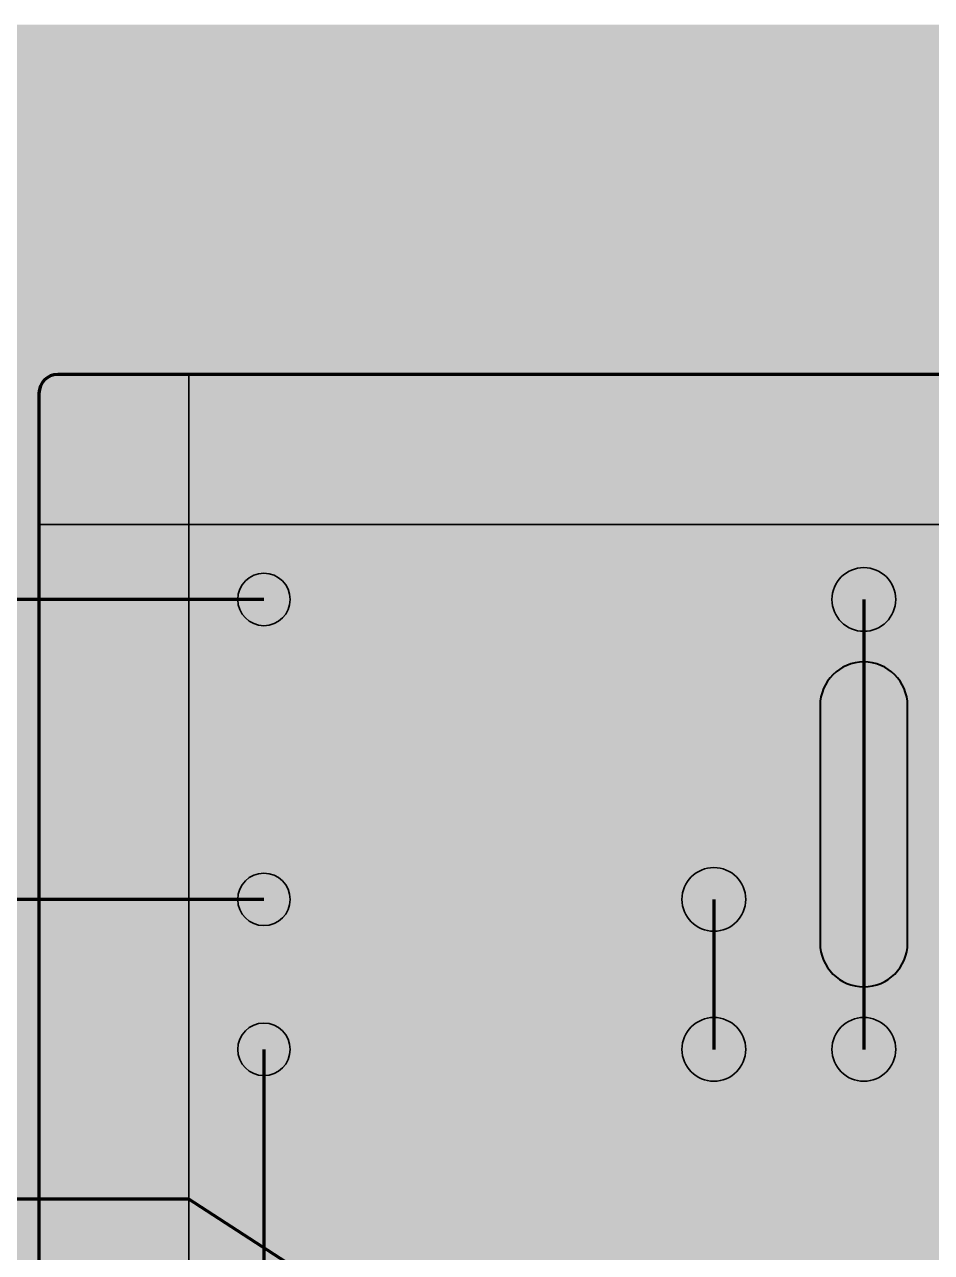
# Model space of a CAD drawing. Header units: millimetres. Extents: x 0 to 207, y 0 to 141.
# Drawn here: x 30.2 to 81.4, y 72.1 to 141.5 of the extents above; entities that cross this region are included whole.
import ezdxf

# ---------------------------------------------------------------- set-up
doc = ezdxf.new("R2010")
doc.units = ezdxf.units.MM
doc.layers.add('veroComponents', color=7, linetype='Continuous')
doc.layers.add('veroRoutes', color=7, linetype='Continuous')

msp = doc.modelspace()

# ---------------------------------------------------------------- hatches: boundary and pattern name
at = {"true_color": 0xffffff, "transparency": 33554687}
msp.add_hatch(color=7, dxfattribs=at).paths.add_polyline_path([(206.728, 141.464), (206.728, 0), (0, 0), (0, 141.464)], flags=0)
at = {"true_color": 0x0e2a64, "transparency": 33554687}
h = msp.add_hatch(color=158, dxfattribs=at)
edge = h.paths.add_edge_path(flags=0)
edge.add_spline(control_points=[(132.644, 120.65), (132.644, 120.65), (132.644, 38.1), (132.644, 38.1), (132.644, 37.516), (132.17, 37.042), (131.586, 37.042), (131.586, 37.042), (32.103, 37.042), (32.103, 37.042), (31.519, 37.042), (31.044, 37.516), (31.044, 38.1), (31.044, 38.1), (31.044, 120.65), (31.044, 120.65), (31.044, 121.234), (31.519, 121.708), (32.103, 121.708), (32.103, 121.708), (131.586, 121.708), (131.586, 121.708), (132.17, 121.708), (132.644, 121.234), (132.644, 120.65)], knot_values=[0, 0, 0, 0, 1, 1, 1, 2, 2, 2, 3, 3, 3, 4, 4, 4, 5, 5, 5, 6, 6, 6, 7, 7, 7, 8, 8, 8, 8], degree=3, periodic=1)
at = {"true_color": 0xd7dce2, "transparency": 33554687}
h = msp.add_hatch(color=254, dxfattribs=at)
edge = h.paths.add_edge_path(flags=0)
edge.add_spline(control_points=[(44.061, 116.967), (44.061, 116.967), (43.767, 116.967), (43.767, 116.967), (43.767, 116.967), (43.767, 118.844), (43.767, 118.844), (43.696, 118.776), (43.603, 118.709), (43.488, 118.641), (43.372, 118.573), (43.269, 118.523), (43.177, 118.489), (43.177, 118.489), (43.177, 118.774), (43.177, 118.774), (43.342, 118.851), (43.486, 118.945), (43.609, 119.055), (43.733, 119.165), (43.82, 119.272), (43.871, 119.376), (43.871, 119.376), (44.061, 119.376), (44.061, 119.376), (44.061, 119.376), (44.061, 116.967), (44.061, 116.967)], knot_values=[0, 0, 0, 0, 1, 1, 1, 2, 2, 2, 3, 3, 3, 4, 4, 4, 5, 5, 5, 6, 6, 6, 7, 7, 7, 8, 8, 8, 9, 9, 9, 9], degree=3, periodic=1)
h = msp.add_hatch(color=254, dxfattribs=at)
edge = h.paths.add_edge_path(flags=0)
edge.add_spline(control_points=[(52.966, 117.25), (52.966, 117.25), (52.966, 116.967), (52.966, 116.967), (52.966, 116.967), (51.381, 116.967), (51.381, 116.967), (51.378, 117.038), (51.39, 117.106), (51.415, 117.172), (51.455, 117.28), (51.52, 117.386), (51.609, 117.491), (51.698, 117.595), (51.826, 117.716), (51.994, 117.854), (52.255, 118.068), (52.431, 118.237), (52.523, 118.362), (52.614, 118.487), (52.66, 118.605), (52.66, 118.716), (52.66, 118.833), (52.619, 118.932), (52.535, 119.012), (52.452, 119.092), (52.343, 119.132), (52.209, 119.132), (52.067, 119.132), (51.953, 119.089), (51.868, 119.004), (51.783, 118.919), (51.74, 118.801), (51.739, 118.651), (51.739, 118.651), (51.436, 118.682), (51.436, 118.682), (51.457, 118.908), (51.535, 119.08), (51.67, 119.198), (51.806, 119.317), (51.987, 119.376), (52.215, 119.376), (52.445, 119.376), (52.628, 119.312), (52.762, 119.184), (52.896, 119.057), (52.963, 118.899), (52.963, 118.71), (52.963, 118.614), (52.943, 118.519), (52.904, 118.427), (52.865, 118.334), (52.8, 118.236), (52.709, 118.134), (52.617, 118.031), (52.466, 117.89), (52.254, 117.712), (52.078, 117.563), (51.964, 117.463), (51.914, 117.41), (51.864, 117.357), (51.822, 117.304), (51.79, 117.25), (51.79, 117.25), (52.966, 117.25), (52.966, 117.25)], knot_values=[0, 0, 0, 0, 1, 1, 1, 2, 2, 2, 3, 3, 3, 4, 4, 4, 5, 5, 5, 6, 6, 6, 7, 7, 7, 8, 8, 8, 9, 9, 9, 10, 10, 10, 11, 11, 11, 12, 12, 12, 13, 13, 13, 14, 14, 14, 15, 15, 15, 16, 16, 16, 17, 17, 17, 18, 18, 18, 19, 19, 19, 20, 20, 20, 21, 21, 21, 22, 22, 22, 22], degree=3, periodic=1)
h = msp.add_hatch(color=254, dxfattribs=at)
edge = h.paths.add_edge_path(flags=0)
edge.add_spline(control_points=[(59.887, 117.6), (59.887, 117.6), (60.181, 117.64), (60.181, 117.64), (60.215, 117.473), (60.272, 117.352), (60.354, 117.279), (60.435, 117.205), (60.534, 117.168), (60.651, 117.168), (60.789, 117.168), (60.906, 117.216), (61.002, 117.312), (61.097, 117.408), (61.145, 117.527), (61.145, 117.669), (61.145, 117.804), (61.101, 117.916), (61.012, 118.004), (60.924, 118.091), (60.812, 118.135), (60.675, 118.135), (60.62, 118.135), (60.55, 118.124), (60.467, 118.103), (60.467, 118.103), (60.5, 118.361), (60.5, 118.361), (60.52, 118.359), (60.536, 118.358), (60.548, 118.358), (60.673, 118.358), (60.786, 118.391), (60.886, 118.456), (60.987, 118.522), (61.037, 118.623), (61.037, 118.759), (61.037, 118.867), (61, 118.956), (60.927, 119.027), (60.854, 119.098), (60.76, 119.134), (60.644, 119.134), (60.53, 119.134), (60.434, 119.098), (60.358, 119.026), (60.281, 118.954), (60.232, 118.846), (60.211, 118.702), (60.211, 118.702), (59.916, 118.754), (59.916, 118.754), (59.952, 118.951), (60.034, 119.104), (60.161, 119.213), (60.289, 119.322), (60.448, 119.376), (60.638, 119.376), (60.769, 119.376), (60.889, 119.348), (60.999, 119.292), (61.11, 119.235), (61.194, 119.159), (61.252, 119.062), (61.311, 118.965), (61.34, 118.861), (61.34, 118.752), (61.34, 118.649), (61.312, 118.554), (61.256, 118.469), (61.201, 118.384), (61.118, 118.317), (61.009, 118.266), (61.151, 118.234), (61.261, 118.166), (61.34, 118.063), (61.418, 117.959), (61.458, 117.83), (61.458, 117.676), (61.458, 117.466), (61.381, 117.289), (61.228, 117.143), (61.076, 116.997), (60.883, 116.924), (60.649, 116.924), (60.439, 116.924), (60.264, 116.987), (60.125, 117.113), (59.986, 117.238), (59.906, 117.401), (59.887, 117.6)], knot_values=[0, 0, 0, 0, 1, 1, 1, 2, 2, 2, 3, 3, 3, 4, 4, 4, 5, 5, 5, 6, 6, 6, 7, 7, 7, 8, 8, 8, 9, 9, 9, 10, 10, 10, 11, 11, 11, 12, 12, 12, 13, 13, 13, 14, 14, 14, 15, 15, 15, 16, 16, 16, 17, 17, 17, 18, 18, 18, 19, 19, 19, 20, 20, 20, 21, 21, 21, 22, 22, 22, 23, 23, 23, 24, 24, 24, 25, 25, 25, 26, 26, 26, 27, 27, 27, 28, 28, 28, 29, 29, 29, 30, 30, 30, 30], degree=3, periodic=1)
h = msp.add_hatch(color=254, dxfattribs=at)
h.paths.add_polyline_path([(69.296, 116.967), (69.296, 117.541), (68.255, 117.541), (68.255, 117.811), (69.35, 119.366), (69.59, 119.366), (69.59, 117.811), (69.914, 117.811), (69.914, 117.541), (69.59, 117.541), (69.59, 116.967)], flags=0)
h.paths.add_polyline_path([(69.296, 117.811), (69.296, 118.893), (68.545, 117.811)], flags=0)
h = msp.add_hatch(color=254, dxfattribs=at)
edge = h.paths.add_edge_path(flags=0)
edge.add_spline(control_points=[(76.818, 117.595), (76.818, 117.595), (77.128, 117.622), (77.128, 117.622), (77.15, 117.471), (77.204, 117.358), (77.287, 117.282), (77.371, 117.206), (77.471, 117.168), (77.589, 117.168), (77.731, 117.168), (77.851, 117.222), (77.949, 117.329), (78.047, 117.436), (78.096, 117.577), (78.096, 117.754), (78.096, 117.922), (78.049, 118.055), (77.955, 118.152), (77.86, 118.249), (77.737, 118.297), (77.584, 118.297), (77.489, 118.297), (77.404, 118.276), (77.327, 118.233), (77.251, 118.19), (77.191, 118.134), (77.147, 118.065), (77.147, 118.065), (76.871, 118.101), (76.871, 118.101), (76.871, 118.101), (77.103, 119.333), (77.103, 119.333), (77.103, 119.333), (78.296, 119.333), (78.296, 119.333), (78.296, 119.333), (78.296, 119.052), (78.296, 119.052), (78.296, 119.052), (77.339, 119.052), (77.339, 119.052), (77.339, 119.052), (77.209, 118.407), (77.209, 118.407), (77.353, 118.507), (77.504, 118.558), (77.663, 118.558), (77.872, 118.558), (78.049, 118.485), (78.193, 118.34), (78.337, 118.195), (78.409, 118.008), (78.409, 117.78), (78.409, 117.563), (78.346, 117.376), (78.219, 117.217), (78.065, 117.023), (77.855, 116.926), (77.589, 116.926), (77.371, 116.926), (77.193, 116.987), (77.055, 117.109), (76.917, 117.232), (76.838, 117.394), (76.818, 117.595)], knot_values=[0, 0, 0, 0, 1, 1, 1, 2, 2, 2, 3, 3, 3, 4, 4, 4, 5, 5, 5, 6, 6, 6, 7, 7, 7, 8, 8, 8, 9, 9, 9, 10, 10, 10, 11, 11, 11, 12, 12, 12, 13, 13, 13, 14, 14, 14, 15, 15, 15, 16, 16, 16, 17, 17, 17, 18, 18, 18, 19, 19, 19, 20, 20, 20, 21, 21, 21, 22, 22, 22, 22], degree=3, periodic=1)
h = msp.add_hatch(color=254, dxfattribs=at)
h.paths.add_polyline_path([(34.155, 109.008), (35.076, 111.407), (35.419, 111.407), (36.4, 109.008), (36.039, 109.008), (35.759, 109.735), (34.756, 109.735), (34.492, 109.008)], flags=0)
edge = h.paths.add_edge_path(flags=0)
edge.add_spline(control_points=[(34.847, 109.993), (34.847, 109.993), (35.661, 109.993), (35.661, 109.993), (35.661, 109.993), (35.41, 110.658), (35.41, 110.658), (35.334, 110.86), (35.277, 111.025), (35.24, 111.155), (35.21, 111.001), (35.167, 110.849), (35.111, 110.697), (35.111, 110.697), (34.847, 109.993), (34.847, 109.993)], knot_values=[0, 0, 0, 0, 1, 1, 1, 2, 2, 2, 3, 3, 3, 4, 4, 4, 5, 5, 5, 5], degree=3, periodic=1)
at = {"true_color": 0x767c82, "transparency": 33554687}
h = msp.add_hatch(color=8, dxfattribs=at)
edge = h.paths.add_edge_path(flags=0)
edge.add_spline(control_points=[(130.881, 109.008), (130.881, 107.645), (129.774, 106.539), (128.411, 106.539), (128.411, 106.539), (43.744, 106.539), (43.744, 106.539), (42.382, 106.539), (41.275, 107.645), (41.275, 109.008), (41.275, 110.371), (42.382, 111.478), (43.744, 111.478), (43.744, 111.478), (128.411, 111.478), (128.411, 111.478), (129.774, 111.478), (130.881, 110.371), (130.881, 109.008)], knot_values=[0, 0, 0, 0, 1, 1, 1, 2, 2, 2, 3, 3, 3, 4, 4, 4, 5, 5, 5, 6, 6, 6, 6], degree=3, periodic=1)
at = {"true_color": 0xff5b61, "transparency": 33554490}
h = msp.add_hatch(color=11, dxfattribs=at)
edge = h.paths.add_edge_path(flags=0)
edge.add_spline(control_points=[(80.081, 109.008), (80.081, 107.645), (78.974, 106.539), (77.611, 106.539), (77.611, 106.539), (43.744, 106.539), (43.744, 106.539), (42.382, 106.539), (41.275, 107.645), (41.275, 109.008), (41.275, 110.371), (42.382, 111.478), (43.744, 111.478), (43.744, 111.478), (77.611, 111.478), (77.611, 111.478), (78.974, 111.478), (80.081, 110.371), (80.081, 109.008)], knot_values=[0, 0, 0, 0, 1, 1, 1, 2, 2, 2, 3, 3, 3, 4, 4, 4, 5, 5, 5, 6, 6, 6, 6], degree=3, periodic=1)
at = {"true_color": 0xff5b61, "transparency": 33554687}
h = msp.add_hatch(color=11, dxfattribs=at)
edge = h.paths.add_edge_path(flags=0)
edge.add_spline(control_points=[(43.744, 110.49), (44.562, 110.49), (45.226, 109.826), (45.226, 109.008), (45.226, 108.191), (44.562, 107.527), (43.744, 107.527), (42.927, 107.527), (42.263, 108.191), (42.263, 109.008), (42.263, 109.826), (42.927, 110.49), (43.744, 110.49)], knot_values=[0, 0, 0, 0, 1, 1, 1, 2, 2, 2, 3, 3, 3, 4, 4, 4, 4], degree=3, periodic=1)
at = {"true_color": 0xf1f3f5, "transparency": 33554674}
h = msp.add_hatch(color=7, dxfattribs=at)
edge = h.paths.add_edge_path(flags=0)
edge.add_spline(control_points=[(43.744, 110.137), (44.367, 110.137), (44.873, 109.631), (44.873, 109.008), (44.873, 108.385), (44.367, 107.879), (43.744, 107.879), (43.121, 107.879), (42.616, 108.385), (42.616, 109.008), (42.616, 109.631), (43.121, 110.137), (43.744, 110.137)], knot_values=[0, 0, 0, 0, 1, 1, 1, 2, 2, 2, 3, 3, 3, 4, 4, 4, 4], degree=3, periodic=1)
h = msp.add_hatch(color=7, dxfattribs=at)
edge = h.paths.add_edge_path(flags=0)
edge.add_spline(control_points=[(52.211, 110.137), (52.834, 110.137), (53.34, 109.631), (53.34, 109.008), (53.34, 108.385), (52.834, 107.879), (52.211, 107.879), (51.588, 107.879), (51.082, 108.385), (51.082, 109.008), (51.082, 109.631), (51.588, 110.137), (52.211, 110.137)], knot_values=[0, 0, 0, 0, 1, 1, 1, 2, 2, 2, 3, 3, 3, 4, 4, 4, 4], degree=3, periodic=1)
h = msp.add_hatch(color=7, dxfattribs=at)
edge = h.paths.add_edge_path(flags=0)
edge.add_spline(control_points=[(60.678, 110.137), (61.301, 110.137), (61.807, 109.631), (61.807, 109.008), (61.807, 108.385), (61.301, 107.879), (60.678, 107.879), (60.055, 107.879), (59.549, 108.385), (59.549, 109.008), (59.549, 109.631), (60.055, 110.137), (60.678, 110.137)], knot_values=[0, 0, 0, 0, 1, 1, 1, 2, 2, 2, 3, 3, 3, 4, 4, 4, 4], degree=3, periodic=1)
h = msp.add_hatch(color=7, dxfattribs=at)
edge = h.paths.add_edge_path(flags=0)
edge.add_spline(control_points=[(69.144, 110.137), (69.767, 110.137), (70.273, 109.631), (70.273, 109.008), (70.273, 108.385), (69.767, 107.879), (69.144, 107.879), (68.521, 107.879), (68.016, 108.385), (68.016, 109.008), (68.016, 109.631), (68.521, 110.137), (69.144, 110.137)], knot_values=[0, 0, 0, 0, 1, 1, 1, 2, 2, 2, 3, 3, 3, 4, 4, 4, 4], degree=3, periodic=1)
h = msp.add_hatch(color=7, dxfattribs=at)
edge = h.paths.add_edge_path(flags=0)
edge.add_spline(control_points=[(77.611, 110.137), (78.234, 110.137), (78.74, 109.631), (78.74, 109.008), (78.74, 108.385), (78.234, 107.879), (77.611, 107.879), (76.988, 107.879), (76.482, 108.385), (76.482, 109.008), (76.482, 109.631), (76.988, 110.137), (77.611, 110.137)], knot_values=[0, 0, 0, 0, 1, 1, 1, 2, 2, 2, 3, 3, 3, 4, 4, 4, 4], degree=3, periodic=1)
at = {"true_color": 0xd7dce2, "transparency": 33554687}
h = msp.add_hatch(color=254, dxfattribs=at)
edge = h.paths.add_edge_path(flags=0)
edge.add_spline(control_points=[(34.406, 100.542), (34.406, 100.542), (34.406, 102.941), (34.406, 102.941), (34.406, 102.941), (35.306, 102.941), (35.306, 102.941), (35.489, 102.941), (35.636, 102.916), (35.747, 102.868), (35.857, 102.819), (35.944, 102.745), (36.007, 102.644), (36.07, 102.543), (36.101, 102.437), (36.101, 102.327), (36.101, 102.224), (36.073, 102.128), (36.017, 102.037), (35.962, 101.947), (35.878, 101.874), (35.765, 101.818), (35.911, 101.776), (36.022, 101.703), (36.1, 101.6), (36.178, 101.498), (36.217, 101.377), (36.217, 101.237), (36.217, 101.125), (36.193, 101.02), (36.146, 100.924), (36.098, 100.827), (36.04, 100.753), (35.97, 100.7), (35.9, 100.648), (35.813, 100.608), (35.707, 100.582), (35.602, 100.555), (35.473, 100.542), (35.32, 100.542), (35.32, 100.542), (34.406, 100.542), (34.406, 100.542)], knot_values=[0, 0, 0, 0, 1, 1, 1, 2, 2, 2, 3, 3, 3, 4, 4, 4, 5, 5, 5, 6, 6, 6, 7, 7, 7, 8, 8, 8, 9, 9, 9, 10, 10, 10, 11, 11, 11, 12, 12, 12, 13, 13, 13, 14, 14, 14, 14], degree=3, periodic=1)
edge = h.paths.add_edge_path(flags=0)
edge.add_spline(control_points=[(34.723, 100.825), (34.723, 100.825), (35.32, 100.825), (35.32, 100.825), (35.423, 100.825), (35.495, 100.829), (35.536, 100.836), (35.609, 100.849), (35.671, 100.871), (35.72, 100.902), (35.769, 100.932), (35.809, 100.977), (35.841, 101.035), (35.872, 101.093), (35.888, 101.161), (35.888, 101.237), (35.888, 101.327), (35.865, 101.404), (35.819, 101.47), (35.774, 101.536), (35.71, 101.583), (35.629, 101.609), (35.548, 101.636), (35.431, 101.65), (35.278, 101.65), (35.278, 101.65), (34.723, 101.65), (34.723, 101.65), (34.723, 101.65), (34.723, 100.825), (34.723, 100.825)], knot_values=[0, 0, 0, 0, 1, 1, 1, 2, 2, 2, 3, 3, 3, 4, 4, 4, 5, 5, 5, 6, 6, 6, 7, 7, 7, 8, 8, 8, 9, 9, 9, 10, 10, 10, 10], degree=3, periodic=1)
edge = h.paths.add_edge_path(flags=0)
edge.add_spline(control_points=[(34.723, 101.933), (34.723, 101.933), (35.242, 101.933), (35.242, 101.933), (35.383, 101.933), (35.483, 101.942), (35.545, 101.96), (35.625, 101.984), (35.686, 102.024), (35.727, 102.08), (35.768, 102.136), (35.788, 102.205), (35.788, 102.289), (35.788, 102.369), (35.769, 102.439), (35.731, 102.5), (35.693, 102.56), (35.638, 102.602), (35.567, 102.624), (35.497, 102.646), (35.375, 102.658), (35.203, 102.658), (35.203, 102.658), (34.723, 102.658), (34.723, 102.658), (34.723, 102.658), (34.723, 101.933), (34.723, 101.933)], knot_values=[0, 0, 0, 0, 1, 1, 1, 2, 2, 2, 3, 3, 3, 4, 4, 4, 5, 5, 5, 6, 6, 6, 7, 7, 7, 8, 8, 8, 9, 9, 9, 9], degree=3, periodic=1)
at = {"true_color": 0x767c82, "transparency": 33554687}
h = msp.add_hatch(color=8, dxfattribs=at)
edge = h.paths.add_edge_path(flags=0)
edge.add_spline(control_points=[(130.881, 100.542), (130.881, 99.179), (129.774, 98.072), (128.411, 98.072), (128.411, 98.072), (43.744, 98.072), (43.744, 98.072), (42.382, 98.072), (41.275, 99.179), (41.275, 100.542), (41.275, 101.905), (42.382, 103.011), (43.744, 103.011), (43.744, 103.011), (128.411, 103.011), (128.411, 103.011), (129.774, 103.011), (130.881, 101.905), (130.881, 100.542)], knot_values=[0, 0, 0, 0, 1, 1, 1, 2, 2, 2, 3, 3, 3, 4, 4, 4, 5, 5, 5, 6, 6, 6, 6], degree=3, periodic=1)
at = {"true_color": 0xd1d4d7, "transparency": 33554490}
h = msp.add_hatch(color=254, dxfattribs=at)
edge = h.paths.add_edge_path(flags=0)
edge.add_spline(control_points=[(130.881, 100.542), (130.881, 99.179), (129.774, 98.072), (128.411, 98.072), (128.411, 98.072), (43.744, 98.072), (43.744, 98.072), (42.382, 98.072), (41.275, 99.179), (41.275, 100.542), (41.275, 101.905), (42.382, 103.011), (43.744, 103.011), (43.744, 103.011), (128.411, 103.011), (128.411, 103.011), (129.774, 103.011), (130.881, 101.905), (130.881, 100.542)], knot_values=[0, 0, 0, 0, 1, 1, 1, 2, 2, 2, 3, 3, 3, 4, 4, 4, 5, 5, 5, 6, 6, 6, 6], degree=3, periodic=1)
at = {"true_color": 0xf1f3f5, "transparency": 33554674}
h = msp.add_hatch(color=7, dxfattribs=at)
edge = h.paths.add_edge_path(flags=0)
edge.add_spline(control_points=[(43.744, 101.671), (44.367, 101.671), (44.873, 101.165), (44.873, 100.542), (44.873, 99.919), (44.367, 99.413), (43.744, 99.413), (43.121, 99.413), (42.616, 99.919), (42.616, 100.542), (42.616, 101.165), (43.121, 101.671), (43.744, 101.671)], knot_values=[0, 0, 0, 0, 1, 1, 1, 2, 2, 2, 3, 3, 3, 4, 4, 4, 4], degree=3, periodic=1)
h = msp.add_hatch(color=7, dxfattribs=at)
edge = h.paths.add_edge_path(flags=0)
edge.add_spline(control_points=[(52.211, 101.671), (52.834, 101.671), (53.34, 101.165), (53.34, 100.542), (53.34, 99.919), (52.834, 99.413), (52.211, 99.413), (51.588, 99.413), (51.082, 99.919), (51.082, 100.542), (51.082, 101.165), (51.588, 101.671), (52.211, 101.671)], knot_values=[0, 0, 0, 0, 1, 1, 1, 2, 2, 2, 3, 3, 3, 4, 4, 4, 4], degree=3, periodic=1)
h = msp.add_hatch(color=7, dxfattribs=at)
edge = h.paths.add_edge_path(flags=0)
edge.add_spline(control_points=[(60.678, 101.671), (61.301, 101.671), (61.807, 101.165), (61.807, 100.542), (61.807, 99.919), (61.301, 99.413), (60.678, 99.413), (60.055, 99.413), (59.549, 99.919), (59.549, 100.542), (59.549, 101.165), (60.055, 101.671), (60.678, 101.671)], knot_values=[0, 0, 0, 0, 1, 1, 1, 2, 2, 2, 3, 3, 3, 4, 4, 4, 4], degree=3, periodic=1)
h = msp.add_hatch(color=7, dxfattribs=at)
edge = h.paths.add_edge_path(flags=0)
edge.add_spline(control_points=[(69.144, 101.671), (69.767, 101.671), (70.273, 101.165), (70.273, 100.542), (70.273, 99.919), (69.767, 99.413), (69.144, 99.413), (68.521, 99.413), (68.016, 99.919), (68.016, 100.542), (68.016, 101.165), (68.521, 101.671), (69.144, 101.671)], knot_values=[0, 0, 0, 0, 1, 1, 1, 2, 2, 2, 3, 3, 3, 4, 4, 4, 4], degree=3, periodic=1)
h = msp.add_hatch(color=7, dxfattribs=at)
edge = h.paths.add_edge_path(flags=0)
edge.add_spline(control_points=[(77.611, 101.671), (78.234, 101.671), (78.74, 101.165), (78.74, 100.542), (78.74, 99.919), (78.234, 99.413), (77.611, 99.413), (76.988, 99.413), (76.482, 99.919), (76.482, 100.542), (76.482, 101.165), (76.988, 101.671), (77.611, 101.671)], knot_values=[0, 0, 0, 0, 1, 1, 1, 2, 2, 2, 3, 3, 3, 4, 4, 4, 4], degree=3, periodic=1)
at = {"true_color": 0xd7dce2, "transparency": 33554687}
h = msp.add_hatch(color=254, dxfattribs=at)
edge = h.paths.add_edge_path(flags=0)
edge.add_spline(control_points=[(36.038, 92.916), (36.038, 92.916), (36.355, 92.836), (36.355, 92.836), (36.289, 92.575), (36.169, 92.376), (35.996, 92.239), (35.823, 92.103), (35.612, 92.034), (35.362, 92.034), (35.103, 92.034), (34.893, 92.087), (34.731, 92.192), (34.569, 92.297), (34.446, 92.45), (34.361, 92.649), (34.277, 92.849), (34.235, 93.063), (34.235, 93.292), (34.235, 93.542), (34.282, 93.76), (34.378, 93.946), (34.473, 94.132), (34.609, 94.274), (34.785, 94.37), (34.961, 94.467), (35.155, 94.515), (35.367, 94.515), (35.607, 94.515), (35.809, 94.454), (35.972, 94.332), (36.136, 94.209), (36.25, 94.038), (36.314, 93.816), (36.314, 93.816), (36.002, 93.743), (36.002, 93.743), (35.946, 93.917), (35.866, 94.044), (35.76, 94.124), (35.654, 94.203), (35.521, 94.243), (35.36, 94.243), (35.176, 94.243), (35.022, 94.199), (34.898, 94.111), (34.774, 94.022), (34.687, 93.904), (34.637, 93.755), (34.587, 93.606), (34.562, 93.452), (34.562, 93.294), (34.562, 93.09), (34.592, 92.912), (34.651, 92.76), (34.71, 92.608), (34.803, 92.494), (34.928, 92.419), (35.054, 92.343), (35.19, 92.306), (35.336, 92.306), (35.514, 92.306), (35.664, 92.357), (35.788, 92.46), (35.911, 92.562), (35.994, 92.714), (36.038, 92.916)], knot_values=[0, 0, 0, 0, 1, 1, 1, 2, 2, 2, 3, 3, 3, 4, 4, 4, 5, 5, 5, 6, 6, 6, 7, 7, 7, 8, 8, 8, 9, 9, 9, 10, 10, 10, 11, 11, 11, 12, 12, 12, 13, 13, 13, 14, 14, 14, 15, 15, 15, 16, 16, 16, 17, 17, 17, 18, 18, 18, 19, 19, 19, 20, 20, 20, 21, 21, 21, 22, 22, 22, 22], degree=3, periodic=1)
at = {"true_color": 0x767c82, "transparency": 33554687}
h = msp.add_hatch(color=8, dxfattribs=at)
edge = h.paths.add_edge_path(flags=0)
edge.add_spline(control_points=[(130.881, 92.075), (130.881, 90.712), (129.774, 89.606), (128.411, 89.606), (128.411, 89.606), (43.744, 89.606), (43.744, 89.606), (42.382, 89.606), (41.275, 90.712), (41.275, 92.075), (41.275, 93.438), (42.382, 94.544), (43.744, 94.544), (43.744, 94.544), (128.411, 94.544), (128.411, 94.544), (129.774, 94.544), (130.881, 93.438), (130.881, 92.075)], knot_values=[0, 0, 0, 0, 1, 1, 1, 2, 2, 2, 3, 3, 3, 4, 4, 4, 5, 5, 5, 6, 6, 6, 6], degree=3, periodic=1)
at = {"true_color": 0x9826bb, "transparency": 33554490}
h = msp.add_hatch(color=202, dxfattribs=at)
edge = h.paths.add_edge_path(flags=0)
edge.add_spline(control_points=[(130.881, 92.075), (130.881, 90.712), (129.774, 89.606), (128.411, 89.606), (128.411, 89.606), (43.744, 89.606), (43.744, 89.606), (42.382, 89.606), (41.275, 90.712), (41.275, 92.075), (41.275, 93.438), (42.382, 94.544), (43.744, 94.544), (43.744, 94.544), (128.411, 94.544), (128.411, 94.544), (129.774, 94.544), (130.881, 93.438), (130.881, 92.075)], knot_values=[0, 0, 0, 0, 1, 1, 1, 2, 2, 2, 3, 3, 3, 4, 4, 4, 5, 5, 5, 6, 6, 6, 6], degree=3, periodic=1)
at = {"true_color": 0x9826bb, "transparency": 33554687}
h = msp.add_hatch(color=202, dxfattribs=at)
edge = h.paths.add_edge_path(flags=0)
edge.add_spline(control_points=[(43.744, 93.557), (44.562, 93.557), (45.226, 92.893), (45.226, 92.075), (45.226, 91.257), (44.562, 90.593), (43.744, 90.593), (42.927, 90.593), (42.263, 91.257), (42.263, 92.075), (42.263, 92.893), (42.927, 93.557), (43.744, 93.557)], knot_values=[0, 0, 0, 0, 1, 1, 1, 2, 2, 2, 3, 3, 3, 4, 4, 4, 4], degree=3, periodic=1)
at = {"true_color": 0xf1f3f5, "transparency": 33554674}
h = msp.add_hatch(color=7, dxfattribs=at)
edge = h.paths.add_edge_path(flags=0)
edge.add_spline(control_points=[(43.744, 93.204), (44.367, 93.204), (44.873, 92.698), (44.873, 92.075), (44.873, 91.452), (44.367, 90.946), (43.744, 90.946), (43.121, 90.946), (42.616, 91.452), (42.616, 92.075), (42.616, 92.698), (43.121, 93.204), (43.744, 93.204)], knot_values=[0, 0, 0, 0, 1, 1, 1, 2, 2, 2, 3, 3, 3, 4, 4, 4, 4], degree=3, periodic=1)
h = msp.add_hatch(color=7, dxfattribs=at)
edge = h.paths.add_edge_path(flags=0)
edge.add_spline(control_points=[(52.211, 93.204), (52.834, 93.204), (53.34, 92.698), (53.34, 92.075), (53.34, 91.452), (52.834, 90.946), (52.211, 90.946), (51.588, 90.946), (51.082, 91.452), (51.082, 92.075), (51.082, 92.698), (51.588, 93.204), (52.211, 93.204)], knot_values=[0, 0, 0, 0, 1, 1, 1, 2, 2, 2, 3, 3, 3, 4, 4, 4, 4], degree=3, periodic=1)
h = msp.add_hatch(color=7, dxfattribs=at)
edge = h.paths.add_edge_path(flags=0)
edge.add_spline(control_points=[(60.678, 93.204), (61.301, 93.204), (61.807, 92.698), (61.807, 92.075), (61.807, 91.452), (61.301, 90.946), (60.678, 90.946), (60.055, 90.946), (59.549, 91.452), (59.549, 92.075), (59.549, 92.698), (60.055, 93.204), (60.678, 93.204)], knot_values=[0, 0, 0, 0, 1, 1, 1, 2, 2, 2, 3, 3, 3, 4, 4, 4, 4], degree=3, periodic=1)
h = msp.add_hatch(color=7, dxfattribs=at)
edge = h.paths.add_edge_path(flags=0)
edge.add_spline(control_points=[(69.144, 93.204), (69.767, 93.204), (70.273, 92.698), (70.273, 92.075), (70.273, 91.452), (69.767, 90.946), (69.144, 90.946), (68.521, 90.946), (68.016, 91.452), (68.016, 92.075), (68.016, 92.698), (68.521, 93.204), (69.144, 93.204)], knot_values=[0, 0, 0, 0, 1, 1, 1, 2, 2, 2, 3, 3, 3, 4, 4, 4, 4], degree=3, periodic=1)
h = msp.add_hatch(color=7, dxfattribs=at)
edge = h.paths.add_edge_path(flags=0)
edge.add_spline(control_points=[(77.611, 93.204), (78.234, 93.204), (78.74, 92.698), (78.74, 92.075), (78.74, 91.452), (78.234, 90.946), (77.611, 90.946), (76.988, 90.946), (76.482, 91.452), (76.482, 92.075), (76.482, 92.698), (76.988, 93.204), (77.611, 93.204)], knot_values=[0, 0, 0, 0, 1, 1, 1, 2, 2, 2, 3, 3, 3, 4, 4, 4, 4], degree=3, periodic=1)
at = {"true_color": 0xd7dce2, "transparency": 33554687}
h = msp.add_hatch(color=254, dxfattribs=at)
edge = h.paths.add_edge_path(flags=0)
edge.add_spline(control_points=[(34.326, 83.608), (34.326, 83.608), (34.326, 86.007), (34.326, 86.007), (34.326, 86.007), (35.153, 86.007), (35.153, 86.007), (35.339, 86.007), (35.482, 85.996), (35.58, 85.973), (35.717, 85.941), (35.834, 85.884), (35.932, 85.801), (36.058, 85.694), (36.153, 85.558), (36.215, 85.391), (36.278, 85.225), (36.31, 85.035), (36.31, 84.821), (36.31, 84.639), (36.288, 84.477), (36.246, 84.337), (36.203, 84.196), (36.149, 84.079), (36.082, 83.987), (36.016, 83.895), (35.943, 83.822), (35.864, 83.77), (35.785, 83.717), (35.689, 83.677), (35.577, 83.649), (35.465, 83.622), (35.337, 83.608), (35.192, 83.608), (35.192, 83.608), (34.326, 83.608), (34.326, 83.608)], knot_values=[0, 0, 0, 0, 1, 1, 1, 2, 2, 2, 3, 3, 3, 4, 4, 4, 5, 5, 5, 6, 6, 6, 7, 7, 7, 8, 8, 8, 9, 9, 9, 10, 10, 10, 11, 11, 11, 12, 12, 12, 12], degree=3, periodic=1)
edge = h.paths.add_edge_path(flags=0)
edge.add_spline(control_points=[(34.644, 83.891), (34.644, 83.891), (35.156, 83.891), (35.156, 83.891), (35.314, 83.891), (35.438, 83.906), (35.528, 83.936), (35.618, 83.965), (35.69, 84.007), (35.743, 84.06), (35.819, 84.135), (35.877, 84.236), (35.919, 84.364), (35.961, 84.491), (35.982, 84.645), (35.982, 84.826), (35.982, 85.077), (35.941, 85.27), (35.859, 85.404), (35.776, 85.539), (35.676, 85.629), (35.558, 85.675), (35.473, 85.708), (35.336, 85.724), (35.148, 85.724), (35.148, 85.724), (34.644, 85.724), (34.644, 85.724), (34.644, 85.724), (34.644, 83.891), (34.644, 83.891)], knot_values=[0, 0, 0, 0, 1, 1, 1, 2, 2, 2, 3, 3, 3, 4, 4, 4, 5, 5, 5, 6, 6, 6, 7, 7, 7, 8, 8, 8, 9, 9, 9, 10, 10, 10, 10], degree=3, periodic=1)
at = {"true_color": 0x767c82, "transparency": 33554687}
h = msp.add_hatch(color=8, dxfattribs=at)
edge = h.paths.add_edge_path(flags=0)
edge.add_spline(control_points=[(130.881, 83.608), (130.881, 82.245), (129.774, 81.139), (128.411, 81.139), (128.411, 81.139), (43.744, 81.139), (43.744, 81.139), (42.382, 81.139), (41.275, 82.245), (41.275, 83.608), (41.275, 84.971), (42.382, 86.078), (43.744, 86.078), (43.744, 86.078), (128.411, 86.078), (128.411, 86.078), (129.774, 86.078), (130.881, 84.971), (130.881, 83.608)], knot_values=[0, 0, 0, 0, 1, 1, 1, 2, 2, 2, 3, 3, 3, 4, 4, 4, 5, 5, 5, 6, 6, 6, 6], degree=3, periodic=1)
at = {"true_color": 0x58c79e, "transparency": 33554490}
h = msp.add_hatch(color=113, dxfattribs=at)
edge = h.paths.add_edge_path(flags=0)
edge.add_spline(control_points=[(130.881, 83.608), (130.881, 82.245), (129.774, 81.139), (128.411, 81.139), (128.411, 81.139), (43.744, 81.139), (43.744, 81.139), (42.382, 81.139), (41.275, 82.245), (41.275, 83.608), (41.275, 84.971), (42.382, 86.078), (43.744, 86.078), (43.744, 86.078), (128.411, 86.078), (128.411, 86.078), (129.774, 86.078), (130.881, 84.971), (130.881, 83.608)], knot_values=[0, 0, 0, 0, 1, 1, 1, 2, 2, 2, 3, 3, 3, 4, 4, 4, 5, 5, 5, 6, 6, 6, 6], degree=3, periodic=1)
at = {"true_color": 0xf1f3f5, "transparency": 33554674}
h = msp.add_hatch(color=7, dxfattribs=at)
edge = h.paths.add_edge_path(flags=0)
edge.add_spline(control_points=[(43.744, 84.737), (44.367, 84.737), (44.873, 84.231), (44.873, 83.608), (44.873, 82.985), (44.367, 82.479), (43.744, 82.479), (43.121, 82.479), (42.616, 82.985), (42.616, 83.608), (42.616, 84.231), (43.121, 84.737), (43.744, 84.737)], knot_values=[0, 0, 0, 0, 1, 1, 1, 2, 2, 2, 3, 3, 3, 4, 4, 4, 4], degree=3, periodic=1)
h = msp.add_hatch(color=7, dxfattribs=at)
edge = h.paths.add_edge_path(flags=0)
edge.add_spline(control_points=[(52.211, 84.737), (52.834, 84.737), (53.34, 84.231), (53.34, 83.608), (53.34, 82.985), (52.834, 82.479), (52.211, 82.479), (51.588, 82.479), (51.082, 82.985), (51.082, 83.608), (51.082, 84.231), (51.588, 84.737), (52.211, 84.737)], knot_values=[0, 0, 0, 0, 1, 1, 1, 2, 2, 2, 3, 3, 3, 4, 4, 4, 4], degree=3, periodic=1)
h = msp.add_hatch(color=7, dxfattribs=at)
edge = h.paths.add_edge_path(flags=0)
edge.add_spline(control_points=[(60.678, 84.737), (61.301, 84.737), (61.807, 84.231), (61.807, 83.608), (61.807, 82.985), (61.301, 82.479), (60.678, 82.479), (60.055, 82.479), (59.549, 82.985), (59.549, 83.608), (59.549, 84.231), (60.055, 84.737), (60.678, 84.737)], knot_values=[0, 0, 0, 0, 1, 1, 1, 2, 2, 2, 3, 3, 3, 4, 4, 4, 4], degree=3, periodic=1)
h = msp.add_hatch(color=7, dxfattribs=at)
edge = h.paths.add_edge_path(flags=0)
edge.add_spline(control_points=[(69.144, 84.737), (69.767, 84.737), (70.273, 84.231), (70.273, 83.608), (70.273, 82.985), (69.767, 82.479), (69.144, 82.479), (68.521, 82.479), (68.016, 82.985), (68.016, 83.608), (68.016, 84.231), (68.521, 84.737), (69.144, 84.737)], knot_values=[0, 0, 0, 0, 1, 1, 1, 2, 2, 2, 3, 3, 3, 4, 4, 4, 4], degree=3, periodic=1)
h = msp.add_hatch(color=7, dxfattribs=at)
edge = h.paths.add_edge_path(flags=0)
edge.add_spline(control_points=[(77.611, 84.737), (78.234, 84.737), (78.74, 84.231), (78.74, 83.608), (78.74, 82.985), (78.234, 82.479), (77.611, 82.479), (76.988, 82.479), (76.482, 82.985), (76.482, 83.608), (76.482, 84.231), (76.988, 84.737), (77.611, 84.737)], knot_values=[0, 0, 0, 0, 1, 1, 1, 2, 2, 2, 3, 3, 3, 4, 4, 4, 4], degree=3, periodic=1)
at = {"true_color": 0xd7dce2, "transparency": 33554687}
msp.add_hatch(color=254, dxfattribs=at).paths.add_polyline_path([(34.425, 75.142), (34.425, 77.541), (36.16, 77.541), (36.16, 77.258), (34.743, 77.258), (34.743, 76.523), (36.07, 76.523), (36.07, 76.241), (34.743, 76.241), (34.743, 75.425), (36.215, 75.425), (36.215, 75.142)], flags=0)
at = {"true_color": 0x767c82, "transparency": 33554687}
h = msp.add_hatch(color=8, dxfattribs=at)
edge = h.paths.add_edge_path(flags=0)
edge.add_spline(control_points=[(130.881, 75.142), (130.881, 73.779), (129.774, 72.672), (128.411, 72.672), (128.411, 72.672), (43.744, 72.672), (43.744, 72.672), (42.382, 72.672), (41.275, 73.779), (41.275, 75.142), (41.275, 76.505), (42.382, 77.611), (43.744, 77.611), (43.744, 77.611), (128.411, 77.611), (128.411, 77.611), (129.774, 77.611), (130.881, 76.505), (130.881, 75.142)], knot_values=[0, 0, 0, 0, 1, 1, 1, 2, 2, 2, 3, 3, 3, 4, 4, 4, 5, 5, 5, 6, 6, 6, 6], degree=3, periodic=1)
at = {"true_color": 0x58c79e, "transparency": 33554490}
h = msp.add_hatch(color=113, dxfattribs=at)
edge = h.paths.add_edge_path(flags=0)
edge.add_spline(control_points=[(130.881, 75.142), (130.881, 73.779), (129.774, 72.672), (128.411, 72.672), (128.411, 72.672), (43.744, 72.672), (43.744, 72.672), (42.382, 72.672), (41.275, 73.779), (41.275, 75.142), (41.275, 76.505), (42.382, 77.611), (43.744, 77.611), (43.744, 77.611), (128.411, 77.611), (128.411, 77.611), (129.774, 77.611), (130.881, 76.505), (130.881, 75.142)], knot_values=[0, 0, 0, 0, 1, 1, 1, 2, 2, 2, 3, 3, 3, 4, 4, 4, 5, 5, 5, 6, 6, 6, 6], degree=3, periodic=1)
at = {"true_color": 0xf1f3f5, "transparency": 33554674}
h = msp.add_hatch(color=7, dxfattribs=at)
edge = h.paths.add_edge_path(flags=0)
edge.add_spline(control_points=[(43.744, 76.271), (44.367, 76.271), (44.873, 75.765), (44.873, 75.142), (44.873, 74.519), (44.367, 74.013), (43.744, 74.013), (43.121, 74.013), (42.616, 74.519), (42.616, 75.142), (42.616, 75.765), (43.121, 76.271), (43.744, 76.271)], knot_values=[0, 0, 0, 0, 1, 1, 1, 2, 2, 2, 3, 3, 3, 4, 4, 4, 4], degree=3, periodic=1)
h = msp.add_hatch(color=7, dxfattribs=at)
edge = h.paths.add_edge_path(flags=0)
edge.add_spline(control_points=[(52.211, 76.271), (52.834, 76.271), (53.34, 75.765), (53.34, 75.142), (53.34, 74.519), (52.834, 74.013), (52.211, 74.013), (51.588, 74.013), (51.082, 74.519), (51.082, 75.142), (51.082, 75.765), (51.588, 76.271), (52.211, 76.271)], knot_values=[0, 0, 0, 0, 1, 1, 1, 2, 2, 2, 3, 3, 3, 4, 4, 4, 4], degree=3, periodic=1)
h = msp.add_hatch(color=7, dxfattribs=at)
edge = h.paths.add_edge_path(flags=0)
edge.add_spline(control_points=[(60.678, 76.271), (61.301, 76.271), (61.807, 75.765), (61.807, 75.142), (61.807, 74.519), (61.301, 74.013), (60.678, 74.013), (60.055, 74.013), (59.549, 74.519), (59.549, 75.142), (59.549, 75.765), (60.055, 76.271), (60.678, 76.271)], knot_values=[0, 0, 0, 0, 1, 1, 1, 2, 2, 2, 3, 3, 3, 4, 4, 4, 4], degree=3, periodic=1)
h = msp.add_hatch(color=7, dxfattribs=at)
edge = h.paths.add_edge_path(flags=0)
edge.add_spline(control_points=[(69.144, 76.271), (69.767, 76.271), (70.273, 75.765), (70.273, 75.142), (70.273, 74.519), (69.767, 74.013), (69.144, 74.013), (68.521, 74.013), (68.016, 74.519), (68.016, 75.142), (68.016, 75.765), (68.521, 76.271), (69.144, 76.271)], knot_values=[0, 0, 0, 0, 1, 1, 1, 2, 2, 2, 3, 3, 3, 4, 4, 4, 4], degree=3, periodic=1)
h = msp.add_hatch(color=7, dxfattribs=at)
edge = h.paths.add_edge_path(flags=0)
edge.add_spline(control_points=[(77.611, 76.271), (78.234, 76.271), (78.74, 75.765), (78.74, 75.142), (78.74, 74.519), (78.234, 74.013), (77.611, 74.013), (76.988, 74.013), (76.482, 74.519), (76.482, 75.142), (76.482, 75.765), (76.988, 76.271), (77.611, 76.271)], knot_values=[0, 0, 0, 0, 1, 1, 1, 2, 2, 2, 3, 3, 3, 4, 4, 4, 4], degree=3, periodic=1)
at = {"layer": 'veroComponents', "true_color": 0x17a5c6, "transparency": 33554687}
h = msp.add_hatch(color=142, dxfattribs=at)
edge = h.paths.add_edge_path(flags=0)
edge.add_spline(control_points=[(77.611, 110.808), (78.604, 110.808), (79.41, 110.001), (79.41, 109.008), (79.41, 108.015), (78.604, 107.209), (77.611, 107.209), (76.618, 107.209), (75.812, 108.015), (75.812, 109.008), (75.812, 110.001), (76.618, 110.808), (77.611, 110.808)], knot_values=[0, 0, 0, 0, 1, 1, 1, 2, 2, 2, 3, 3, 3, 4, 4, 4, 4], degree=3, periodic=1)
at = {"layer": 'veroComponents', "true_color": 0x58ff33, "transparency": 33554687}
h = msp.add_hatch(color=80, dxfattribs=at)
edge = h.paths.add_edge_path(flags=0)
edge.add_spline(control_points=[(77.611, 87.136), (76.248, 87.136), (75.142, 88.243), (75.142, 89.606), (75.142, 89.606), (75.142, 103.011), (75.142, 103.011), (75.142, 104.374), (76.248, 105.481), (77.611, 105.481), (78.974, 105.481), (80.081, 104.374), (80.081, 103.011), (80.081, 103.011), (80.081, 89.606), (80.081, 89.606), (80.081, 88.243), (78.974, 87.136), (77.611, 87.136)], knot_values=[0, 0, 0, 0, 1, 1, 1, 2, 2, 2, 3, 3, 3, 4, 4, 4, 5, 5, 5, 6, 6, 6, 6], degree=3, periodic=1)
at = {"layer": 'veroComponents', "true_color": 0x000000, "transparency": 33554687}
msp.add_hatch(color=18, dxfattribs=at).paths.add_polyline_path([(75.288, 97.586), (75.288, 98.245), (76.485, 98.245), (75.928, 98.727), (75.928, 99.521), (76.518, 98.917), (77.611, 99.555), (77.611, 98.828), (76.937, 98.487), (77.174, 98.245), (77.611, 98.245), (77.611, 97.586)], flags=0)
h = msp.add_hatch(color=18, dxfattribs=at)
edge = h.paths.add_edge_path(flags=0)
edge.add_spline(control_points=[(76.362, 95.747), (76.308, 95.646), (76.248, 95.572), (76.182, 95.525), (76.091, 95.462), (75.986, 95.43), (75.868, 95.43), (75.673, 95.43), (75.514, 95.522), (75.391, 95.705), (75.296, 95.847), (75.248, 96.036), (75.248, 96.27), (75.248, 96.581), (75.307, 96.81), (75.426, 96.959), (75.544, 97.107), (75.693, 97.182), (75.873, 97.182), (75.977, 97.182), (76.075, 97.152), (76.166, 97.093), (76.233, 97.048), (76.299, 96.979), (76.362, 96.884), (76.423, 97.009), (76.502, 97.103), (76.602, 97.165), (76.701, 97.227), (76.811, 97.258), (76.931, 97.258), (77.047, 97.258), (77.156, 97.231), (77.257, 97.178), (77.358, 97.124), (77.436, 97.059), (77.491, 96.981), (77.546, 96.903), (77.586, 96.807), (77.612, 96.691), (77.638, 96.575), (77.651, 96.452), (77.651, 96.321), (77.651, 96.075), (77.622, 95.887), (77.564, 95.757), (77.505, 95.627), (77.42, 95.528), (77.307, 95.46), (77.194, 95.393), (77.068, 95.359), (76.928, 95.359), (76.792, 95.359), (76.676, 95.391), (76.582, 95.454), (76.487, 95.518), (76.414, 95.615), (76.362, 95.747)], knot_values=[0, 0, 0, 0, 1, 1, 1, 2, 2, 2, 3, 3, 3, 4, 4, 4, 5, 5, 5, 6, 6, 6, 7, 7, 7, 8, 8, 8, 9, 9, 9, 10, 10, 10, 11, 11, 11, 12, 12, 12, 13, 13, 13, 14, 14, 14, 15, 15, 15, 16, 16, 16, 17, 17, 17, 18, 18, 18, 19, 19, 19, 19], degree=3, periodic=1)
edge = h.paths.add_edge_path(flags=0)
edge.add_spline(control_points=[(76.906, 96.002), (77.008, 96.002), (77.092, 96.034), (77.157, 96.096), (77.222, 96.158), (77.255, 96.23), (77.255, 96.31), (77.255, 96.387), (77.222, 96.456), (77.155, 96.518), (77.089, 96.579), (77.006, 96.609), (76.904, 96.609), (76.802, 96.609), (76.718, 96.579), (76.652, 96.517), (76.587, 96.455), (76.554, 96.383), (76.554, 96.302), (76.554, 96.222), (76.586, 96.152), (76.649, 96.092), (76.713, 96.032), (76.798, 96.002), (76.906, 96.002)], knot_values=[0, 0, 0, 0, 1, 1, 1, 2, 2, 2, 3, 3, 3, 4, 4, 4, 5, 5, 5, 6, 6, 6, 7, 7, 7, 8, 8, 8, 8], degree=3, periodic=1)
edge = h.paths.add_edge_path(flags=0)
edge.add_spline(control_points=[(75.906, 96.037), (75.986, 96.037), (76.051, 96.062), (76.1, 96.113), (76.149, 96.163), (76.174, 96.23), (76.174, 96.313), (76.174, 96.387), (76.149, 96.448), (76.101, 96.495), (76.052, 96.543), (75.989, 96.567), (75.912, 96.567), (75.832, 96.567), (75.767, 96.542), (75.717, 96.492), (75.666, 96.443), (75.641, 96.379), (75.641, 96.302), (75.641, 96.224), (75.666, 96.16), (75.715, 96.111), (75.764, 96.062), (75.828, 96.037), (75.906, 96.037)], knot_values=[0, 0, 0, 0, 1, 1, 1, 2, 2, 2, 3, 3, 3, 4, 4, 4, 5, 5, 5, 6, 6, 6, 7, 7, 7, 8, 8, 8, 8], degree=3, periodic=1)
h = msp.add_hatch(color=18, dxfattribs=at)
edge = h.paths.add_edge_path(flags=0)
edge.add_spline(control_points=[(75.811, 95.063), (75.811, 95.063), (75.89, 94.421), (75.89, 94.421), (75.8, 94.404), (75.737, 94.376), (75.7, 94.336), (75.663, 94.297), (75.644, 94.248), (75.644, 94.19), (75.644, 94.085), (75.697, 94.004), (75.803, 93.945), (75.879, 93.903), (76.042, 93.872), (76.291, 93.852), (76.213, 93.929), (76.155, 94.008), (76.117, 94.09), (76.08, 94.171), (76.061, 94.265), (76.061, 94.372), (76.061, 94.579), (76.135, 94.754), (76.283, 94.897), (76.431, 95.04), (76.619, 95.112), (76.846, 95.112), (76.999, 95.112), (77.139, 95.076), (77.266, 95.003), (77.392, 94.931), (77.488, 94.831), (77.553, 94.702), (77.618, 94.574), (77.651, 94.413), (77.651, 94.22), (77.651, 93.987), (77.611, 93.801), (77.532, 93.66), (77.453, 93.52), (77.326, 93.407), (77.152, 93.323), (76.979, 93.239), (76.748, 93.197), (76.462, 93.197), (76.043, 93.197), (75.736, 93.286), (75.541, 93.462), (75.346, 93.639), (75.248, 93.883), (75.248, 94.196), (75.248, 94.381), (75.27, 94.527), (75.312, 94.634), (75.355, 94.741), (75.418, 94.83), (75.5, 94.901), (75.583, 94.972), (75.686, 95.026), (75.811, 95.063)], knot_values=[0, 0, 0, 0, 1, 1, 1, 2, 2, 2, 3, 3, 3, 4, 4, 4, 5, 5, 5, 6, 6, 6, 7, 7, 7, 8, 8, 8, 9, 9, 9, 10, 10, 10, 11, 11, 11, 12, 12, 12, 13, 13, 13, 14, 14, 14, 15, 15, 15, 16, 16, 16, 17, 17, 17, 18, 18, 18, 19, 19, 19, 20, 20, 20, 20], degree=3, periodic=1)
edge = h.paths.add_edge_path(flags=0)
edge.add_spline(control_points=[(76.846, 93.874), (76.971, 93.874), (77.07, 93.906), (77.141, 93.969), (77.213, 94.033), (77.248, 94.11), (77.248, 94.202), (77.248, 94.287), (77.216, 94.358), (77.152, 94.415), (77.087, 94.472), (76.991, 94.5), (76.863, 94.5), (76.732, 94.5), (76.632, 94.471), (76.564, 94.411), (76.495, 94.352), (76.461, 94.279), (76.461, 94.191), (76.461, 94.101), (76.494, 94.026), (76.56, 93.965), (76.627, 93.905), (76.722, 93.874), (76.846, 93.874)], knot_values=[0, 0, 0, 0, 1, 1, 1, 2, 2, 2, 3, 3, 3, 4, 4, 4, 5, 5, 5, 6, 6, 6, 7, 7, 7, 8, 8, 8, 8], degree=3, periodic=1)
at = {"layer": 'veroComponents', "true_color": 0x17a5c6, "transparency": 33554687}
h = msp.add_hatch(color=142, dxfattribs=at)
edge = h.paths.add_edge_path(flags=0)
edge.add_spline(control_points=[(69.144, 93.874), (70.137, 93.874), (70.944, 93.068), (70.944, 92.075), (70.944, 91.082), (70.137, 90.276), (69.144, 90.276), (68.151, 90.276), (67.345, 91.082), (67.345, 92.075), (67.345, 93.068), (68.151, 93.874), (69.144, 93.874)], knot_values=[0, 0, 0, 0, 1, 1, 1, 2, 2, 2, 3, 3, 3, 4, 4, 4, 4], degree=3, periodic=1)
h = msp.add_hatch(color=142, dxfattribs=at)
edge = h.paths.add_edge_path(flags=0)
edge.add_spline(control_points=[(69.144, 85.407), (70.137, 85.407), (70.944, 84.601), (70.944, 83.608), (70.944, 82.615), (70.137, 81.809), (69.144, 81.809), (68.151, 81.809), (67.345, 82.615), (67.345, 83.608), (67.345, 84.601), (68.151, 85.407), (69.144, 85.407)], knot_values=[0, 0, 0, 0, 1, 1, 1, 2, 2, 2, 3, 3, 3, 4, 4, 4, 4], degree=3, periodic=1)
h = msp.add_hatch(color=142, dxfattribs=at)
edge = h.paths.add_edge_path(flags=0)
edge.add_spline(control_points=[(77.611, 85.407), (78.604, 85.407), (79.41, 84.601), (79.41, 83.608), (79.41, 82.615), (78.604, 81.809), (77.611, 81.809), (76.618, 81.809), (75.812, 82.615), (75.812, 83.608), (75.812, 84.601), (76.618, 85.407), (77.611, 85.407)], knot_values=[0, 0, 0, 0, 1, 1, 1, 2, 2, 2, 3, 3, 3, 4, 4, 4, 4], degree=3, periodic=1)
at = {"layer": 'veroRoutes', "true_color": 0x58c79e, "transparency": 33554687}
h = msp.add_hatch(color=113, dxfattribs=at)
edge = h.paths.add_edge_path(flags=0)
edge.add_spline(control_points=[(43.744, 85.09), (44.562, 85.09), (45.226, 84.426), (45.226, 83.608), (45.226, 82.791), (44.562, 82.127), (43.744, 82.127), (42.927, 82.127), (42.263, 82.791), (42.263, 83.608), (42.263, 84.426), (42.927, 85.09), (43.744, 85.09)], knot_values=[0, 0, 0, 0, 1, 1, 1, 2, 2, 2, 3, 3, 3, 4, 4, 4, 4], degree=3, periodic=1)

# ---------------------------------------------------------------- linework, layer by layer
at = {"color": 167, "linetype": 'Continuous', "lineweight": 35, "true_color": 0x31518b}
for points in [[(39.511, 121.708), (39.511, 37.042)], [(31.044, 113.242), (132.644, 113.242)]]:
    msp.add_lwpolyline(points, dxfattribs=at)
at = {"color": 11, "linetype": 'Continuous', "lineweight": 106, "true_color": 0xff5b61}
msp.add_lwpolyline([(43.744, 109.008), (26.106, 109.008), (24.694, 109.008)], dxfattribs=at)
at = {"color": 202, "linetype": 'Continuous', "lineweight": 106, "true_color": 0x9826bb}
msp.add_lwpolyline([(43.744, 92.075), (26.106, 92.075), (24.694, 92.075)], dxfattribs=at)
at = {"color": 18, "linetype": 'Continuous', "lineweight": 106, "true_color": 0x000000}
msp.add_lwpolyline([(52.564, 66.675), (39.511, 75.142), (24.694, 75.142)], dxfattribs=at)
at = {"color": 163, "linetype": 'Continuous', "lineweight": 70, "true_color": 0x5680cb}
msp.add_open_spline([(132.644, 120.65), (132.644, 120.65), (132.644, 38.1), (132.644, 38.1), (132.644, 37.516), (132.17, 37.042), (131.586, 37.042), (131.586, 37.042), (32.103, 37.042), (32.103, 37.042), (31.519, 37.042), (31.044, 37.516), (31.044, 38.1), (31.044, 38.1), (31.044, 120.65), (31.044, 120.65), (31.044, 121.234), (31.519, 121.708), (32.103, 121.708), (32.103, 121.708), (131.586, 121.708), (131.586, 121.708), (132.17, 121.708), (132.644, 121.234), (132.644, 120.65)], degree=3, knots=[0, 0, 0, 0, 1, 1, 1, 2, 2, 2, 3, 3, 3, 4, 4, 4, 5, 5, 5, 6, 6, 6, 7, 7, 7, 8, 8, 8, 8], dxfattribs=at)
at = {"color": 7, "linetype": 'Continuous', "lineweight": 35, "true_color": 0xffffff}
for points in [[(43.744, 110.49), (44.562, 110.49), (45.226, 109.826), (45.226, 109.008), (45.226, 108.191), (44.562, 107.527), (43.744, 107.527), (42.927, 107.527), (42.263, 108.191), (42.263, 109.008), (42.263, 109.826), (42.927, 110.49), (43.744, 110.49)], [(43.744, 93.557), (44.562, 93.557), (45.226, 92.893), (45.226, 92.075), (45.226, 91.257), (44.562, 90.593), (43.744, 90.593), (42.927, 90.593), (42.263, 91.257), (42.263, 92.075), (42.263, 92.893), (42.927, 93.557), (43.744, 93.557)]]:
    msp.add_open_spline(points, degree=3, knots=[0, 0, 0, 0, 1, 1, 1, 2, 2, 2, 3, 3, 3, 4, 4, 4, 4], dxfattribs=at)
at = {"layer": 'veroComponents', "color": 254, "linetype": 'Continuous', "lineweight": 80, "true_color": 0xd4d8db}
for points in [[(77.611, 109.008), (77.611, 83.608)], [(69.144, 92.075), (69.144, 83.608)]]:
    msp.add_lwpolyline(points, dxfattribs=at)
at = {"layer": 'veroComponents', "color": 141, "linetype": 'Continuous', "lineweight": 35, "true_color": 0x73dcf3}
for points in [[(77.611, 110.808), (78.604, 110.808), (79.41, 110.001), (79.41, 109.008), (79.41, 108.015), (78.604, 107.209), (77.611, 107.209), (76.618, 107.209), (75.812, 108.015), (75.812, 109.008), (75.812, 110.001), (76.618, 110.808), (77.611, 110.808)], [(69.144, 93.874), (70.137, 93.874), (70.944, 93.068), (70.944, 92.075), (70.944, 91.082), (70.137, 90.276), (69.144, 90.276), (68.151, 90.276), (67.345, 91.082), (67.345, 92.075), (67.345, 93.068), (68.151, 93.874), (69.144, 93.874)], [(69.144, 85.407), (70.137, 85.407), (70.944, 84.601), (70.944, 83.608), (70.944, 82.615), (70.137, 81.809), (69.144, 81.809), (68.151, 81.809), (67.345, 82.615), (67.345, 83.608), (67.345, 84.601), (68.151, 85.407), (69.144, 85.407)], [(77.611, 85.407), (78.604, 85.407), (79.41, 84.601), (79.41, 83.608), (79.41, 82.615), (78.604, 81.809), (77.611, 81.809), (76.618, 81.809), (75.812, 82.615), (75.812, 83.608), (75.812, 84.601), (76.618, 85.407), (77.611, 85.407)]]:
    msp.add_open_spline(points, degree=3, knots=[0, 0, 0, 0, 1, 1, 1, 2, 2, 2, 3, 3, 3, 4, 4, 4, 4], dxfattribs=at)
at = {"layer": 'veroComponents', "color": 91, "linetype": 'Continuous', "lineweight": 40, "true_color": 0x8cff70}
msp.add_open_spline([(77.611, 87.136), (76.248, 87.136), (75.142, 88.243), (75.142, 89.606), (75.142, 89.606), (75.142, 103.011), (75.142, 103.011), (75.142, 104.374), (76.248, 105.481), (77.611, 105.481), (78.974, 105.481), (80.081, 104.374), (80.081, 103.011), (80.081, 103.011), (80.081, 89.606), (80.081, 89.606), (80.081, 88.243), (78.974, 87.136), (77.611, 87.136)], degree=3, knots=[0, 0, 0, 0, 1, 1, 1, 2, 2, 2, 3, 3, 3, 4, 4, 4, 5, 5, 5, 6, 6, 6, 6], dxfattribs=at)
at = {"layer": 'veroRoutes', "color": 113, "linetype": 'Continuous', "lineweight": 200, "true_color": 0x58c79e}
msp.add_lwpolyline([(43.744, 83.608), (43.744, 58.208)], dxfattribs=at)
at = {"layer": 'veroRoutes', "color": 7, "linetype": 'Continuous', "lineweight": 35, "true_color": 0xffffff}
msp.add_open_spline([(43.744, 85.09), (44.562, 85.09), (45.226, 84.426), (45.226, 83.608), (45.226, 82.791), (44.562, 82.127), (43.744, 82.127), (42.927, 82.127), (42.263, 82.791), (42.263, 83.608), (42.263, 84.426), (42.927, 85.09), (43.744, 85.09)], degree=3, knots=[0, 0, 0, 0, 1, 1, 1, 2, 2, 2, 3, 3, 3, 4, 4, 4, 4], dxfattribs=at)

doc.saveas('drawing.dxf')
